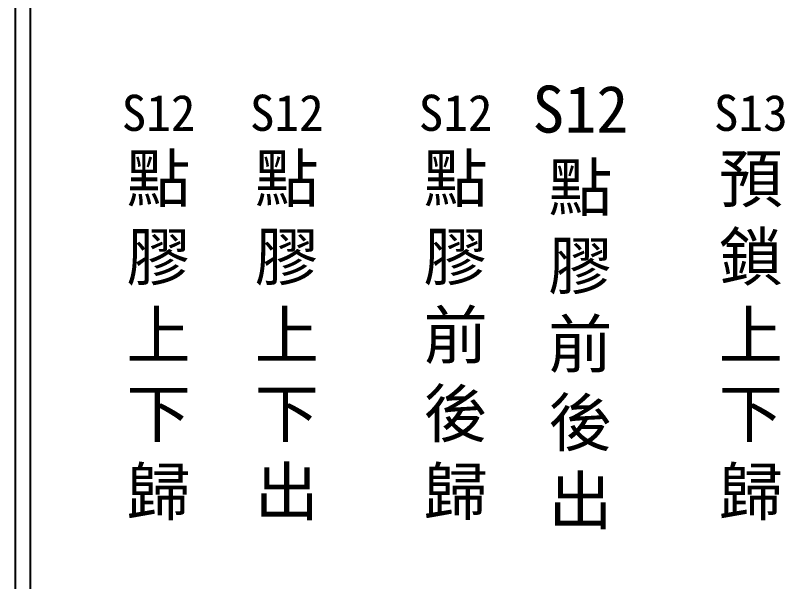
# Model space of a CAD drawing. Extents: x 325 to 612, y 3 to 207.
# Drawn here: x 325.3 to 389.1, y 50 to 97 of the extents above; entities that cross this region are included whole.
import ezdxf

# ---------------------------------------------------------------- set-up
doc = ezdxf.new("R2010")
doc.units = 0
doc.layers.add('圖框層', color=7, linetype='CONTINUOUS')
doc.layers.add('標尺寸層', color=3, linetype='CONTINUOUS')
doc.styles.add('CNS', font='romanc.shx', dxfattribs={"bigfont": 'chineset.shx'})

msp = doc.modelspace()

# ---------------------------------------------------------------- linework, layer by layer
at = {"layer": '圖框層', "color": 7}
for p, q in [((325.319, 3), (325.319, 206.969)), ((326.569, 4.25), (326.569, 205.719))]:
    msp.add_line(p, q, dxfattribs=at)

# ---------------------------------------------------------------- texts
at = {"layer": '標尺寸層', "color": 7, "char_height": 3.9, "width": 4.96081, "attachment_point": 5, "style": 'CNS'}
for s, insert in [('{\\fDFKai-SB|b0|i0|c136|p65;S12點膠前後出}', (372.187, 72.757)), ('{\\fDFKai-SB|b0|i0|c136|p65;\\H0.76923x;S12\\H1.3x;點膠上下歸}', (337.198, 72.753)), ('{\\fDFKai-SB|b0|i0|c136|p65;\\H0.76923x;S12\\H1.3x;點膠上下出}', (347.836, 72.753)), ('{\\fDFKai-SB|b0|i0|c136|p65;\\H0.76923x;S12\\H1.3x;點膠前後歸}', (361.838, 72.757)), ('{\\fDFKai-SB|b0|i0|c136|p65;\\H0.76923x;S13\\H1.3x;預鎖上下歸}', (386.325, 72.753))]:
    msp.add_mtext(s, dxfattribs=dict(at, insert=insert))

doc.saveas('drawing.dxf')
